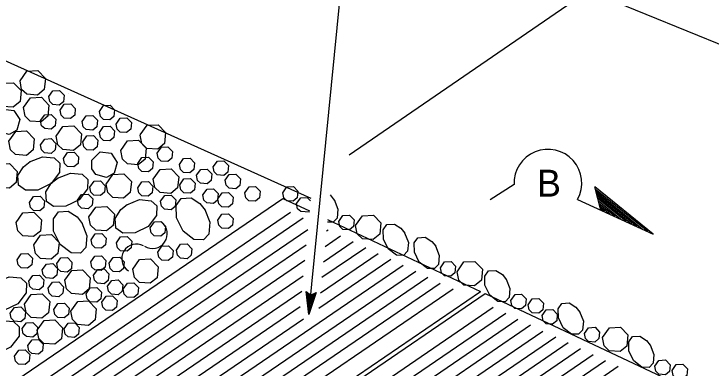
# Model space of a CAD drawing. Extents: x -894 to 866, y -476 to 714.
# Drawn here: x 101.4 to 283.1, y 152.2 to 244.4 of the extents above; entities that cross this region are included whole.
import ezdxf

# ---------------------------------------------------------------- set-up
doc = ezdxf.new("R2010")
doc.units = 0
for name, color, linetype in [('22 Misc Cnst Det', 7, 'Continuous'), ('56 Stage 3 Anno', 7, 'Continuous'), ('57 Undefined', 7, 'Continuous'), ('60 Nongeo Data', 7, 'Continuous')]:
    doc.layers.add(name, color=color, linetype=linetype)

msp = doc.modelspace()

# ---------------------------------------------------------------- linework, layer by layer
at = {"layer": '22 Misc Cnst Det'}
for p, q in [((268.02, 187.05), (252.86, 199.33)), ((254.39, 193.32), (252.86, 199.33)), ((266.6, 187.7), (253.02, 198.71)), ((265.19, 188.35), (253.18, 198.08)), ((263.78, 189), (253.34, 197.46)), ((262.37, 189.65), (253.5, 196.84)), ((248.35, 196.1), (268.02, 187.05)), ((260.96, 190.3), (253.66, 196.21)), ((259.55, 190.95), (253.82, 195.59)), ((258.13, 191.6), (253.97, 194.97)), ((256.72, 192.25), (254.13, 194.35)), ((255.31, 192.9), (254.29, 193.72))]:
    msp.add_line(p, q, dxfattribs=at)
at = {"layer": '56 Stage 3 Anno'}
for p, q in [((178.29, 166.08), (190.53, 290.66)), ((188.8, 207.66), (255.18, 253.28)), ((251.12, 250.5), (416, 183.31)), ((231.76, 199.94), (225.58, 195.96)), ((178.29, 166.08), (177.56, 172.09)), ((177.56, 172.09), (177.56, 172.09)), ((177.56, 172.09), (178.79, 171.17)), ((178.42, 167.44), (177.89, 171.82)), ((178.55, 168.79), (178.21, 171.61)), ((180.18, 171.83), (178.29, 166.08)), ((179.81, 171.65), (178.42, 167.43)), ((178.69, 170.14), (178.54, 171.35)), ((179.43, 171.46), (178.55, 168.79)), ((179.08, 171.32), (178.69, 170.14)), ((178.79, 171.17), (180.18, 171.83)), ((180.18, 171.83), (180.18, 171.83)), ((178.29, 166.08), (178.29, 166.08))]:
    msp.add_line(p, q, dxfattribs=at)
msp.add_arc((240.59, 200.32), 8.83, 331.4936, 182.464, dxfattribs=at)
at = {"layer": '60 Nongeo Data'}
for p, q in [((94.1, 234.45), (178.8, 196.45)), ((92.11, 142.27), (171.47, 196.36)), ((171.47, 196.36), (178.47, 193.08)), ((99.19, 142.09), (173.53, 192.76)), ((102.45, 140.56), (176.84, 191.26)), ((183.19, 190.86), (223.05, 172.14)), ((105.71, 139.02), (178, 188.29)), ((182.9, 187.88), (183.31, 188.16)), ((182.51, 183.86), (186.5, 186.58)), ((108.97, 137.49), (177.6, 184.27)), ((181.71, 175.81), (193.12, 183.58)), ((182.11, 179.83), (189.85, 185.11)), ((181.32, 171.79), (196.32, 182.01)), ((112.23, 135.96), (177.21, 180.25)), ((180.92, 167.76), (199.62, 180.5)), ((128.54, 128.3), (202.84, 178.94)), ((131.8, 126.77), (206.13, 177.43)), ((115.5, 134.43), (176.81, 176.22)), ((135.06, 125.24), (209.34, 175.87)), ((138.33, 123.71), (212.53, 174.29)), ((141.59, 122.18), (215.91, 172.83)), ((118.76, 132.9), (176.42, 172.2)), ((143.69, 118.05), (223.05, 172.14)), ((144.89, 117.49), (224.25, 171.58)), ((224.25, 171.58), (275.83, 147.36)), ((122.02, 131.37), (176.02, 168.17)), ((151.96, 117.31), (226.31, 167.98)), ((155.23, 115.77), (229.62, 166.48)), ((125.28, 129.84), (176.89, 165.01)), ((158.49, 114.24), (232.75, 164.86)), ((161.75, 112.71), (236.09, 163.38)), ((165.01, 111.18), (239.28, 161.8)), ((168.27, 109.65), (242.63, 160.33)), ((171.53, 108.12), (245.9, 158.8)), ((174.79, 106.58), (249.09, 157.23)), ((178.06, 105.05), (252.4, 155.72)), ((181.32, 103.52), (255.61, 154.16)), ((184.58, 101.99), (258.9, 152.65))]:
    msp.add_line(p, q, dxfattribs=at)
for points in [[(103, 226.95), (104.78, 229.49), (107.63, 229.65), (109.61, 227.6), (109.32, 224.72), (107.57, 223.26), (104.75, 223.47), (103.43, 224.75), (103, 226.95)], [(96.68, 223.8), (98.46, 226.33), (101.31, 226.49), (103.29, 224.44), (103, 221.57), (101.24, 220.1), (98.43, 220.31), (97.11, 221.59), (96.68, 223.8)], [(110.51, 222.88), (111.58, 224.4), (113.28, 224.5), (114.47, 223.27), (114.3, 221.55), (113.25, 220.67), (111.56, 220.79), (110.77, 221.56), (110.51, 222.88)], [(115.53, 223.81), (115.53, 223.81)], [(103.93, 219.99), (105.71, 222.52), (108.56, 222.69), (110.54, 220.63), (110.25, 217.76), (108.5, 216.29), (105.68, 216.5), (104.36, 217.78), (103.93, 219.99)], [(113.45, 219.34), (114.52, 220.87), (116.23, 220.97), (117.42, 219.73), (117.25, 218.01), (116.19, 217.13), (114.51, 217.25), (113.71, 218.02), (113.46, 219.34)], [(123.7, 219), (124.77, 220.52), (126.48, 220.62), (127.66, 219.39), (127.49, 217.66), (126.44, 216.79), (124.75, 216.91), (123.96, 217.68), (123.7, 219)], [(96.38, 217.47), (98.59, 219.64), (101.42, 219.28), (102.99, 216.91), (102.19, 214.13), (100.19, 213.01), (97.47, 213.72), (96.4, 215.22), (96.38, 217.47)], [(108.38, 216.63), (109.45, 218.15), (111.16, 218.24), (112.35, 217.01), (112.17, 215.29), (111.12, 214.41), (109.43, 214.53), (108.64, 215.3), (108.38, 216.62)], [(119.21, 216.37), (120.28, 217.89), (121.98, 217.99), (123.17, 216.76), (123, 215.03), (121.94, 214.15), (120.26, 214.28), (119.46, 215.04), (119.21, 216.37)], [(128.05, 215.73), (129.12, 217.25), (130.83, 217.35), (132.02, 216.12), (131.85, 214.4), (130.79, 213.52), (129.11, 213.64), (128.31, 214.41), (128.06, 215.73)], [(112.42, 212.54), (114.2, 215.07), (117.05, 215.23), (119.03, 213.18), (118.74, 210.31), (116.98, 208.85), (114.17, 209.05), (112.85, 210.33), (112.42, 212.54)], [(123.7, 213.55), (124.77, 215.07), (126.48, 215.17), (127.66, 213.94), (127.49, 212.22), (126.44, 211.34), (124.75, 211.46), (123.96, 212.23), (123.7, 213.55)], [(134.34, 212.87), (136.13, 215.4), (138.97, 215.56), (140.95, 213.51), (140.67, 210.64), (138.91, 209.17), (136.1, 209.38), (134.77, 210.66), (134.35, 212.86)], [(100.09, 211.25), (101.87, 213.78), (104.72, 213.95), (106.7, 211.89), (106.41, 209.02), (104.65, 207.56), (101.84, 207.76), (100.52, 209.04), (100.09, 211.25)], [(119.34, 211.1), (120.41, 212.62), (122.12, 212.72), (123.31, 211.49), (123.13, 209.76), (122.08, 208.89), (120.39, 209.01), (119.6, 209.78), (119.34, 211.1)], [(140.86, 212.64), (140.86, 212.64)], [(108.37, 210.3), (109.44, 211.82), (111.15, 211.92), (112.34, 210.69), (112.17, 208.97), (111.11, 208.09), (109.42, 208.21), (108.63, 208.98), (108.37, 210.3)], [(129.26, 208.82), (131.04, 211.35), (133.89, 211.52), (135.87, 209.46), (135.58, 206.59), (133.82, 205.12), (131.01, 205.33), (129.69, 206.61), (129.26, 208.81)], [(138.78, 208.17), (139.85, 209.7), (141.56, 209.79), (142.75, 208.56), (142.58, 206.84), (141.52, 205.96), (139.83, 206.08), (139.04, 206.85), (138.78, 208.17)], [(105.48, 205.88), (108.82, 207.2), (111.88, 206.93), (113.34, 205.55), (113.29, 203.06), (111.08, 200.24), (107.66, 198.53), (104.44, 198.47), (102.63, 199.76), (102.46, 202.33), (103.93, 204.62), (105.62, 205.96)], [(114.33, 206.78), (115.4, 208.3), (117.1, 208.4), (118.29, 207.17), (118.12, 205.45), (117.07, 204.57), (115.38, 204.69), (114.58, 205.46), (114.33, 206.78)], [(121.7, 206.3), (123.91, 208.47), (126.74, 208.11), (128.32, 205.74), (127.52, 202.96), (125.52, 201.84), (122.8, 202.55), (121.73, 204.05), (121.7, 206.3)], [(95.65, 202.73), (97.43, 205.27), (100.28, 205.43), (102.26, 203.38), (101.97, 200.5), (100.22, 199.04), (97.4, 199.24), (96.08, 200.53), (95.65, 202.73)], [(133.71, 205.45), (134.78, 206.98), (136.49, 207.07), (137.67, 205.84), (137.5, 204.12), (136.45, 203.24), (134.76, 203.36), (133.97, 204.13), (133.71, 205.45)], [(144.53, 205.2), (145.6, 206.72), (147.31, 206.82), (148.5, 205.59), (148.33, 203.86), (147.27, 202.98), (145.58, 203.1), (144.79, 203.87), (144.53, 205.2)], [(153.38, 204.56), (154.45, 206.08), (156.16, 206.18), (157.35, 204.95), (157.18, 203.22), (156.12, 202.35), (154.43, 202.47), (153.64, 203.24), (153.38, 204.56)], [(137.75, 201.37), (139.53, 203.9), (142.38, 204.06), (144.36, 202.01), (144.07, 199.14), (142.31, 197.67), (139.5, 197.88), (138.18, 199.16), (137.75, 201.37)], [(149.02, 202.38), (150.09, 203.9), (151.8, 204), (152.99, 202.77), (152.82, 201.04), (151.76, 200.17), (150.08, 200.29), (149.28, 201.06), (149.03, 202.38)], [(112.79, 201.65), (116.12, 202.97), (119.19, 202.71), (120.64, 201.32), (120.6, 198.84), (118.39, 196.01), (114.97, 194.3), (111.75, 194.25), (109.94, 195.53), (109.77, 198.1), (111.24, 200.39), (112.92, 201.74)], [(125.42, 200.08), (127.2, 202.61), (130.05, 202.78), (132.03, 200.72), (131.74, 197.85), (129.98, 196.38), (127.17, 196.59), (125.85, 197.87), (125.42, 200.08)], [(156.48, 201.08), (157.55, 202.6), (159.26, 202.7), (160.45, 201.47), (160.28, 199.74), (159.22, 198.86), (157.54, 198.99), (156.74, 199.76), (156.49, 201.08)], [(121.22, 199.28), (122.3, 200.8), (124, 200.9), (125.19, 199.67), (125.02, 197.95), (123.97, 197.07), (122.28, 197.19), (121.48, 197.96), (121.23, 199.28)], [(133.7, 199.13), (134.77, 200.65), (136.48, 200.75), (137.66, 199.52), (137.49, 197.79), (136.44, 196.92), (134.75, 197.04), (133.96, 197.81), (133.7, 199.13)], [(144.67, 199.93), (145.74, 201.45), (147.45, 201.55), (148.63, 200.32), (148.46, 198.59), (147.41, 197.71), (145.72, 197.84), (144.93, 198.61), (144.67, 199.93)], [(150.67, 197.25), (151.74, 198.77), (153.44, 198.87), (154.63, 197.64), (154.46, 195.92), (153.41, 195.04), (151.72, 195.16), (150.92, 195.93), (150.67, 197.25)], [(161.62, 197.83), (162.69, 199.36), (164.4, 199.46), (165.59, 198.22), (165.42, 196.5), (164.36, 195.62), (162.68, 195.74), (161.88, 196.51), (161.62, 197.83)], [(171.47, 197.83), (172.54, 199.36), (174.25, 199.45), (175.44, 198.22), (175.27, 196.5), (174.21, 195.62), (172.53, 195.74), (171.73, 196.51), (171.48, 197.83)], [(105.45, 195.3), (106.52, 196.82), (108.23, 196.92), (109.42, 195.69), (109.24, 193.96), (108.19, 193.08), (106.5, 193.21), (105.71, 193.97), (105.45, 195.3)], [(118, 195.88), (119.07, 197.4), (120.78, 197.5), (121.97, 196.27), (121.79, 194.55), (120.74, 193.67), (119.05, 193.79), (118.26, 194.56), (118, 195.88)], [(139.65, 195.61), (140.72, 197.13), (142.43, 197.23), (143.62, 196), (143.45, 194.27), (142.39, 193.4), (140.7, 193.52), (139.91, 194.29), (139.65, 195.61)], [(151.14, 193.46), (152.46, 190.12), (152.19, 187.06), (150.81, 185.6), (148.32, 185.65), (145.5, 187.86), (143.79, 191.27), (143.73, 194.49), (145.02, 196.31), (147.59, 196.48), (149.88, 195.01), (151.22, 193.32)], [(154.58, 196.28), (155.65, 197.8), (157.36, 197.9), (158.55, 196.66), (158.38, 194.94), (157.32, 194.06), (155.63, 194.18), (154.84, 194.95), (154.58, 196.27)], [(175.11, 194.99), (176.18, 196.52), (177.88, 196.61), (178.73, 195.74)], [(183.83, 197.3), (184.91, 195.93)], [(130.81, 194.71), (134.14, 196.03), (137.21, 195.76), (138.66, 194.38), (138.62, 191.89), (136.41, 189.07), (132.99, 187.36), (129.77, 187.3), (127.96, 188.59), (127.79, 191.16), (129.26, 193.45), (130.94, 194.79)], [(178.43, 192.74), (176.16, 192.9), (175.36, 193.67), (175.11, 194.99)], [(184.85, 196.03), (185.84, 193.53), (185.64, 191.23), (184.6, 190.14), (183.13, 190.17)], [(101.97, 190.09), (103.75, 192.62), (106.6, 192.79), (108.58, 190.74), (108.3, 187.86), (106.54, 186.4), (103.72, 186.6), (102.4, 187.88), (101.97, 190.09)], [(119.12, 189.98), (120.44, 186.64), (120.18, 183.58), (118.79, 182.12), (116.31, 182.17), (113.48, 184.38), (111.77, 187.79), (111.72, 191.01), (113, 192.82), (115.57, 193), (117.86, 191.53), (119.21, 189.84)], [(120.98, 191.56), (122.76, 194.1), (125.61, 194.26), (127.59, 192.21), (127.3, 189.33), (125.54, 187.87), (122.73, 188.07), (121.41, 189.36), (120.98, 191.56)], [(154.56, 190.69), (155.63, 192.21), (157.34, 192.31), (158.52, 191.08), (158.35, 189.35), (157.3, 188.48), (155.61, 188.6), (154.82, 189.37), (154.56, 190.69)], [(186.11, 190.34), (187.18, 191.86), (188.89, 191.96), (190.08, 190.73), (189.91, 189), (188.85, 188.13), (187.16, 188.25), (186.37, 189.02), (186.11, 190.34)], [(190.48, 189.31), (192.26, 191.85), (195.11, 192.01), (197.09, 189.96), (196.8, 187.08), (195.04, 185.62), (192.23, 185.82), (190.91, 187.11), (190.48, 189.31)], [(136.96, 188.73), (138.03, 190.26), (139.74, 190.35), (140.92, 189.12), (140.75, 187.4), (139.7, 186.52), (138.01, 186.64), (137.22, 187.41), (136.96, 188.73)], [(203.23, 187.41), (204.23, 184.9), (204.03, 182.61), (202.99, 181.51), (201.12, 181.55), (199, 183.21), (197.72, 185.77), (197.68, 188.18), (198.65, 189.54), (200.57, 189.67), (202.29, 188.57), (203.3, 187.31)], [(121.52, 185.59), (122.59, 187.11), (124.3, 187.21), (125.48, 185.98), (125.31, 184.26), (124.26, 183.38), (122.57, 183.5), (121.78, 184.27), (121.52, 185.59)], [(106.58, 184.22), (108.36, 186.75), (111.21, 186.92), (113.19, 184.86), (112.9, 181.99), (111.14, 180.53), (108.33, 180.73), (107.01, 182.01), (106.58, 184.22)], [(128.16, 184.82), (129.23, 186.34), (130.94, 186.44), (132.12, 185.21), (131.95, 183.48), (130.9, 182.61), (129.21, 182.73), (128.42, 183.5), (128.16, 184.82)], [(211.3, 183.97), (212.29, 181.47), (212.09, 179.17), (211.05, 178.08), (209.19, 178.11), (207.07, 179.77), (205.79, 182.33), (205.75, 184.75), (206.71, 186.11), (208.64, 186.24), (210.36, 185.13), (211.36, 183.87)], [(138.91, 182.38), (139.98, 183.9), (141.69, 184), (142.88, 182.76), (142.71, 181.04), (141.65, 180.16), (139.97, 180.28), (139.17, 181.05), (138.92, 182.38)], [(143.8, 182.87), (144.87, 184.39), (146.58, 184.48), (147.77, 183.25), (147.6, 181.53), (146.54, 180.65), (144.85, 180.77), (144.06, 181.54), (143.8, 182.87)], [(102.25, 180.39), (103.32, 181.92), (105.03, 182.01), (106.22, 180.78), (106.05, 179.06), (104.99, 178.18), (103.3, 178.3), (102.51, 179.07), (102.25, 180.39)], [(112.59, 179.36), (113.66, 180.89), (115.36, 180.98), (116.55, 179.75), (116.38, 178.03), (115.33, 177.15), (113.64, 177.27), (112.84, 178.04), (112.59, 179.36)], [(121.43, 179.8), (122.5, 181.32), (124.21, 181.42), (125.4, 180.19), (125.23, 178.46), (124.17, 177.58), (122.48, 177.71), (121.69, 178.47), (121.43, 179.8)], [(126.2, 179.44), (127.27, 180.96), (128.98, 181.06), (130.17, 179.83), (130, 178.1), (128.94, 177.23), (127.25, 177.35), (126.46, 178.12), (126.2, 179.44)], [(132.39, 177.93), (134.18, 180.46), (137.02, 180.63), (139, 178.57), (138.72, 175.7), (136.96, 174.24), (134.15, 174.44), (132.82, 175.72), (132.4, 177.93)], [(212.56, 178.28), (213.63, 179.8), (215.34, 179.9), (216.53, 178.67), (216.36, 176.94), (215.3, 176.06), (213.61, 176.18), (212.82, 176.95), (212.56, 178.28)], [(216.93, 177.25), (218.71, 179.79), (221.56, 179.95), (223.54, 177.9), (223.25, 175.02), (221.49, 173.56), (218.68, 173.76), (217.36, 175.04), (216.93, 177.25)], [(108.8, 177.74), (109.87, 179.26), (111.57, 179.36), (112.76, 178.13), (112.59, 176.4), (111.54, 175.53), (109.85, 175.65), (109.05, 176.42), (108.8, 177.74)], [(105.28, 174.76), (106.35, 176.28), (108.06, 176.38), (109.24, 175.15), (109.07, 173.42), (108.02, 172.55), (106.33, 172.67), (105.54, 173.44), (105.28, 174.76)], [(114.7, 175.03), (116.48, 177.57), (119.33, 177.73), (121.31, 175.68), (121.03, 172.81), (119.27, 171.34), (116.46, 171.55), (115.13, 172.83), (114.7, 175.03)], [(122.19, 176.35), (123.26, 177.87), (124.97, 177.97), (126.16, 176.74), (125.98, 175.01), (124.93, 174.13), (123.24, 174.26), (122.45, 175.03), (122.19, 176.35)], [(229.68, 175.34), (230.67, 172.84), (230.48, 170.54), (229.44, 169.45), (227.57, 169.49), (225.45, 171.14), (224.17, 173.71), (224.13, 176.12), (225.1, 177.48), (227.02, 177.61), (228.74, 176.51), (229.75, 175.24)], [(96.82, 174.57), (100.15, 175.89), (103.22, 175.63), (104.67, 174.24), (104.63, 171.76), (102.42, 168.93), (99, 167.22), (95.78, 167.17), (93.97, 168.46), (93.8, 171.02), (95.27, 173.31), (96.95, 174.66)], [(110.37, 172.97), (111.44, 174.49), (113.14, 174.59), (114.33, 173.36), (114.16, 171.63), (113.11, 170.75), (111.42, 170.88), (110.62, 171.65), (110.37, 172.97)], [(125.83, 173.48), (126.9, 175.01), (128.61, 175.1), (129.8, 173.87), (129.63, 172.15), (128.57, 171.27), (126.88, 171.39), (126.09, 172.16), (125.83, 173.48)], [(120.26, 171.52), (121.33, 173.04), (123.04, 173.14), (124.23, 171.91), (124.05, 170.18), (123, 169.31), (121.31, 169.43), (120.52, 170.2), (120.26, 171.52)], [(129.91, 172.73), (130.98, 174.25), (132.69, 174.35), (133.88, 173.12), (133.71, 171.39), (132.65, 170.51), (130.96, 170.64), (130.17, 171.4), (129.91, 172.73)], [(104.15, 168.81), (105.93, 171.35), (108.78, 171.51), (110.76, 169.46), (110.47, 166.58), (108.72, 165.12), (105.9, 165.32), (104.58, 166.61), (104.15, 168.81)], [(124.36, 169.35), (125.43, 170.87), (127.14, 170.97), (128.33, 169.74), (128.16, 168.01), (127.1, 167.13), (125.41, 167.26), (124.62, 168.02), (124.36, 169.35)], [(230.95, 169.76), (232.02, 171.29), (233.72, 171.38), (234.91, 170.15), (234.74, 168.43), (233.68, 167.55), (232, 167.67), (231.2, 168.44), (230.95, 169.76)], [(111.81, 167.42), (112.88, 168.94), (114.59, 169.04), (115.78, 167.8), (115.61, 166.08), (114.55, 165.2), (112.87, 165.32), (112.07, 166.09), (111.82, 167.42)], [(116.25, 166.98), (118.03, 169.51), (120.88, 169.67), (122.85, 167.62), (122.57, 164.75), (120.81, 163.28), (118, 163.49), (116.68, 164.77), (116.25, 166.98)], [(235.46, 168.65), (236.53, 170.17), (238.24, 170.27), (239.42, 169.04), (239.25, 167.31), (238.2, 166.43), (236.51, 166.56), (235.72, 167.33), (235.46, 168.65)], [(248.83, 166.85), (249.83, 164.35), (249.63, 162.05), (248.59, 160.96), (246.72, 160.99), (244.6, 162.65), (243.32, 165.21), (243.28, 167.63), (244.25, 168.99), (246.17, 169.11), (247.89, 168.01), (248.9, 166.75)], [(100.47, 166.45), (101.54, 167.97), (103.25, 168.07), (104.44, 166.84), (104.27, 165.11), (103.21, 164.24), (101.52, 164.36), (100.73, 165.13), (100.47, 166.45)], [(239.09, 165.81), (240.16, 167.33), (241.87, 167.43), (243.05, 166.2), (242.88, 164.47), (241.83, 163.6), (240.14, 163.72), (239.35, 164.49), (239.09, 165.81)], [(94.93, 163.27), (98.27, 164.59), (101.34, 164.33), (102.79, 162.94), (102.75, 160.46), (100.53, 157.63), (97.12, 155.92), (93.9, 155.87), (92.09, 157.15), (91.91, 159.72), (93.39, 162.01), (95.07, 163.36)], [(103.6, 162.43), (104.67, 163.95), (106.38, 164.05), (107.57, 162.82), (107.39, 161.09), (106.34, 160.22), (104.65, 160.34), (103.86, 161.11), (103.6, 162.43)], [(107.49, 162.03), (109.27, 164.56), (112.12, 164.73), (114.1, 162.67), (113.81, 159.8), (112.05, 158.34), (109.24, 158.54), (107.92, 159.82), (107.49, 162.03)], [(114.47, 162.35), (115.54, 163.87), (117.25, 163.97), (118.44, 162.74), (118.26, 161.01), (117.21, 160.13), (115.52, 160.26), (114.73, 161.02), (114.47, 162.35)], [(250.1, 161.16), (251.17, 162.68), (252.88, 162.78), (254.06, 161.54), (253.89, 159.82), (252.84, 158.94), (251.15, 159.06), (250.36, 159.83), (250.1, 161.16)], [(254.85, 160.13), (256.63, 162.67), (259.48, 162.83), (261.46, 160.78), (261.17, 157.9), (259.42, 156.44), (256.6, 156.64), (255.28, 157.92), (254.85, 160.13)], [(267.22, 158.22), (268.21, 155.72), (268.01, 153.42), (266.97, 152.33), (265.11, 152.36), (262.99, 154.02), (261.71, 156.58), (261.66, 159), (262.63, 160.36), (264.55, 160.49), (266.27, 159.38), (267.28, 158.12)], [(105.06, 158), (106.13, 159.52), (107.84, 159.62), (109.02, 158.39), (108.85, 156.67), (107.8, 155.79), (106.11, 155.91), (105.32, 156.68), (105.06, 158)], [(101.59, 155.29), (102.66, 156.81), (104.37, 156.91), (105.56, 155.68), (105.39, 153.95), (104.33, 153.07), (102.64, 153.2), (101.85, 153.97), (101.59, 155.29)], [(268.48, 152.64), (269.55, 154.16), (271.26, 154.26), (272.45, 153.03), (272.27, 151.3), (271.22, 150.43), (269.53, 150.55), (268.74, 151.32), (268.48, 152.64)], [(272.99, 151.53), (274.06, 153.05), (275.77, 153.15), (276.96, 151.92), (276.79, 150.19), (275.73, 149.31), (274.04, 149.43), (273.25, 150.2), (272.99, 151.53)]]:
    msp.add_lwpolyline(points, dxfattribs=at)
for centre, start, end in [((137.56, 187.15), 236.7831, 53.1436), ((133.34, 180.65), 60.4986, 236.8591)]:
    msp.add_arc(centre, 3.82, start, end, dxfattribs=at)

# ---------------------------------------------------------------- texts
at = {"layer": '57 Undefined'}
msp.add_text('B', height=7, dxfattribs=at).set_placement((237.74, 196.82))

doc.saveas('drawing.dxf')
